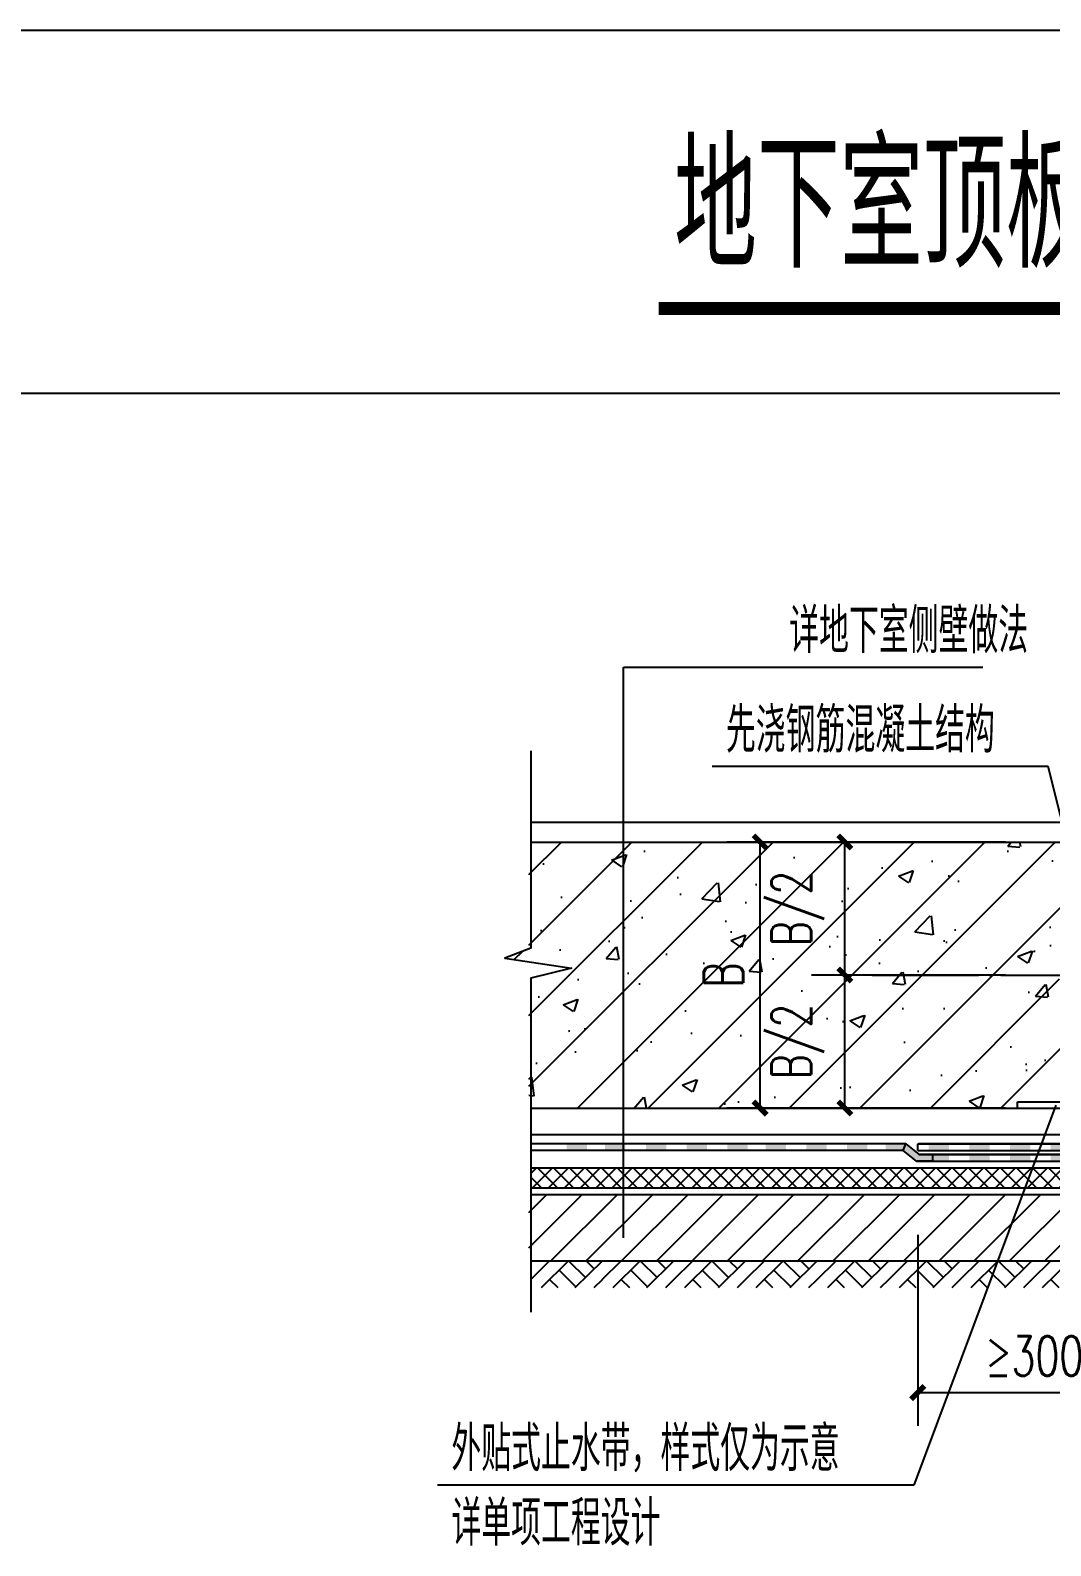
# Model space of a CAD drawing. Header units: millimetres. Extents: x 1742399 to 4898386, y 2481636 to 5226310.
# Drawn here: x 2178019 to 2181455, y 2724772 to 2729876 of the extents above; entities that cross this region are included whole.
import ezdxf

# ---------------------------------------------------------------- set-up
doc = ezdxf.new("R2010")
doc.units = ezdxf.units.MM
doc.header["$LTSCALE"] = 1000
doc.linetypes.add('DOTE', pattern=[2.42, 2, -0.2, 0.02, -0.2])
for name, color, linetype in [('6-消防-消防车道、扑救场', 12, 'Continuous'), ('A-detl-FINISH', 9, 'Continuous'), ('A-detl-H', 9, 'Continuous'), ('A-detl-MEDM', 50, 'Continuous'), ('A-detl-water-DASH', 210, 'Continuous'), ('A-detl-XH', 8, 'Continuous'), ('A-Dims-SYMB', 3, 'Continuous'), ('A-DOTE-0150', 1, 'DOTE'), ('Ax-B-D01～D02-A$0$A-Anno-Dims', 3, 'Continuous'), ('Ax-B-D01～D02-A$0$Ax-B-D01-20$0$A-Anno-Note', 241, 'Continuous'), ('AX-DXS-D01~D02$0$AX-DX2-D01$0$Anno-Titl', 100, 'Continuous'), ('PUB_DIM', 3, 'Continuous'), ('PUB_TEXT', 7, 'Continuous'), ('PUB_TITLE', 4, 'Continuous'), ('WALL', 4, 'Continuous'), ('注意事项', 2, 'Continuous')]:
    doc.layers.add(name, color=color, linetype=linetype)
doc.styles.add('_TCH_DIM_T3', font='SIMPLEX', dxfattribs={"width": 0.705882, "bigfont": 'GBCBIG'})
doc.styles.add('Ax-B-D01～D02-A$0$Ax-B-D01-20$0$_TCH_DIM', font='JZFZ_ENA', dxfattribs={"width": 0.7, "bigfont": 'JZFZ_CNB'})
doc.styles.add('AX-DXS-D01~D02$0$AX-DX2-D01$0$_TCH_DIM', font='JZFZ_ENA', dxfattribs={"width": 0.7, "bigfont": 'JZFZ_CNB'})
doc.dimstyles.new('_TCH_ARCH&&20', dxfattribs={"dimtxt": 59.5, "dimasz": 20, "dimexe": 50, "dimexo": 60, "dimgap": 20, "dimtad": 1, "dimdec": 0, "dimzin": 0, "dimdsep": 46, "dimtxsty": '_TCH_DIM_T3', "dimblk": 'ARCHTICK', "dimcen": 0.09, "dimclrt": 7, "dimazin": 2, "dimtfac": 1, "dimtdec": 0, "dimtix": 1, "dimtmove": 2, "dimatfit": 3, "dimfxl": 1, "dimtolj": 1, "dimtzin": 0, "dimarcsym": 0})

# ---------------------------------------------------------------- blocks, each defined once
blk = doc.blocks.new('$LinePat$防水层2')
at = {"color": 0}
blk.add_line((0, 0), (600, 0), dxfattribs=at)
blk.add_solid([(150, 0), (450, 0), (150, -100), (450, -100)], dxfattribs=at)
blk = doc.blocks.new('sgdsg')
at = {"layer": 'A-detl-MEDM'}
for p, q in [((-76, -9.4), (-76, 0)), ((-76, 0), (0, 0)), ((0, 0), (-1.1, 16.4)), ((-1.1, 16.4), (11.6, 16.4)), ((11.6, 16.4), (9.3, -0.4)), ((62.4, -0.4), (61.2, 16)), ((61.2, 16), (73.9, 16)), ((73.9, 16), (71.7, -0.7)), ((109, -0.7), (109, 15.8)), ((109, 15.8), (139, 15.8)), ((139, -0.7), (139, 15.8)), ((186.8, 16), (174.1, 16)), ((174.1, 16), (176.3, -0.7)), ((185.7, -0.4), (186.8, 16)), ((249.1, 16.4), (236.5, 16.4)), ((236.5, 16.4), (238.7, -0.4)), ((248, 0), (249.1, 16.4)), ((324, 0), (248, 0)), ((324, -9.4), (324, 0)), ((-76, -9.4), (324, -9.4)), ((9.3, -0.4), (62.4, -0.4)), ((71.2, -0.7), (109, -0.7)), ((71.7, -0.7), (109, -0.7)), ((139, -9.4), (109, -9.4)), ((176.3, -0.7), (139, -0.7)), ((238.7, -0.4), (185.7, -0.4))]:
    blk.add_line(p, q, dxfattribs=at)
blk.add_lwpolyline([(114.6, 8.7), (133.4, 8.7), (133.4, -9.4), (114.6, -9.4)], close=True, dxfattribs=at)
blk = doc.blocks.new('_ArchTick')
at = {"color": 0, "linetype": 'ByBlock', "const_width": 0.4}
blk.add_lwpolyline([(-0.5, -0.5), (0.5, 0.5)], dxfattribs=at)
blk = doc.blocks.new('*D66')
at = {"layer": 'Defpoints', "color": 0, "transparency": 16777216}
for p in [(1151882.3, -671872), (1152203.2, -671872), (1152203.2, -672272)]:
    blk.add_point(p, dxfattribs=at)
at = {"layer": 'PUB_DIM', "color": 0, "lineweight": -2, "transparency": 16777216}
for p, q in [((1152143.2, -671872), (1151832.3, -671872)), ((1151882.3, -672272), (1151882.3, -671872)), ((1152143.2, -672272), (1151832.3, -672272))]:
    blk.add_line(p, q, dxfattribs=at)
at = {"layer": 'PUB_DIM', "color": 0, "lineweight": -2, "transparency": 16777216, "xscale": 20, "yscale": 20, "zscale": 20}
for p, rotation in [((1151882.3, -671872), 90), ((1151882.3, -672272), 270)]:
    blk.add_blockref('_ArchTick', p, dxfattribs=dict(at, rotation=rotation))
at = {"layer": 'PUB_DIM', "color": 7, "transparency": 16777216, "insert": (1151827.3, -672072), "char_height": 59.5, "attachment_point": 5, "rotation": 90, "style": '_TCH_DIM_T3'}
blk.add_mtext('\\A1;B', dxfattribs=at)
blk = doc.blocks.new('*D67')
at = {"layer": 'Defpoints', "color": 0, "transparency": 16777216}
for p in [(1152009.7, -671872), (1152311.2, -671872), (1152311.2, -672072)]:
    blk.add_point(p, dxfattribs=at)
at = {"layer": 'PUB_DIM', "color": 0, "lineweight": -2, "transparency": 16777216}
for p, q in [((1152251.2, -671872), (1151959.7, -671872)), ((1152009.7, -672072), (1152009.7, -671872)), ((1152251.2, -672072), (1151959.7, -672072))]:
    blk.add_line(p, q, dxfattribs=at)
at = {"layer": 'PUB_DIM', "color": 0, "lineweight": -2, "transparency": 16777216, "xscale": 20, "yscale": 20, "zscale": 20}
for p, rotation in [((1152009.7, -671872), 90), ((1152009.7, -672072), 270)]:
    blk.add_blockref('_ArchTick', p, dxfattribs=dict(at, rotation=rotation))
at = {"layer": 'PUB_DIM', "color": 7, "transparency": 16777216, "insert": (1151939.1, -671972), "char_height": 59.5, "attachment_point": 5, "rotation": 90, "style": '_TCH_DIM_T3'}
blk.add_mtext('\\A1;B/2', dxfattribs=at)
blk = doc.blocks.new('*D68')
at = {"layer": 'Defpoints', "color": 0, "transparency": 16777216}
for p in [(1152009.7, -672072), (1152311.2, -672072), (1152311.2, -672272)]:
    blk.add_point(p, dxfattribs=at)
at = {"layer": 'PUB_DIM', "color": 0, "lineweight": -2, "transparency": 16777216}
for p, q in [((1152251.2, -672072), (1151959.7, -672072)), ((1152009.7, -672272), (1152009.7, -672072)), ((1152251.2, -672272), (1151959.7, -672272))]:
    blk.add_line(p, q, dxfattribs=at)
at = {"layer": 'PUB_DIM', "color": 0, "lineweight": -2, "transparency": 16777216, "xscale": 20, "yscale": 20, "zscale": 20}
for p, rotation in [((1152009.7, -672072), 90), ((1152009.7, -672272), 270)]:
    blk.add_blockref('_ArchTick', p, dxfattribs=dict(at, rotation=rotation))
at = {"layer": 'PUB_DIM', "color": 7, "transparency": 16777216, "insert": (1151939.1, -672172), "char_height": 59.5, "attachment_point": 5, "rotation": 90, "style": '_TCH_DIM_T3'}
blk.add_mtext('\\A1;B/2', dxfattribs=at)
blk = doc.blocks.new('*D71')
at = {"layer": 'Defpoints', "color": 0, "transparency": 16777216}
for p in [(1152119.4, -672402.7), (1152469.4, -672402.7), (1152469.4, -672699.8)]:
    blk.add_point(p, dxfattribs=at)
at = {"layer": 'PUB_DIM', "color": 0, "lineweight": -2, "transparency": 16777216}
for p, q in [((1152119.4, -672462.7), (1152119.4, -672749.8)), ((1152469.4, -672462.7), (1152469.4, -672749.8)), ((1152119.4, -672699.8), (1152469.4, -672699.8))]:
    blk.add_line(p, q, dxfattribs=at)
at = {"layer": 'PUB_DIM', "color": 0, "lineweight": -2, "transparency": 16777216, "xscale": 20, "yscale": 20, "zscale": 20, "rotation": 180}
blk.add_blockref('_ArchTick', (1152119.4, -672699.8), dxfattribs=at)
at = {"layer": 'PUB_DIM', "color": 0, "lineweight": -2, "transparency": 16777216, "xscale": 20, "yscale": 20, "zscale": 20}
blk.add_blockref('_ArchTick', (1152469.4, -672699.8), dxfattribs=at)
at = {"layer": 'PUB_DIM', "color": 7, "transparency": 16777216, "insert": (1152294.4, -672644.8), "char_height": 59.5, "attachment_point": 5, "style": '_TCH_DIM_T3'}
blk.add_mtext('\\A1;≥300', dxfattribs=at)
blk = doc.blocks.new('$LinePat$素土夯实')
at = {"color": 0}
for p, q in [((0, -210), (210, 0)), ((120, -300), (420, 0)), ((420, 0), (608, -188)), ((495, -300), (795, 0)), ((615, 0), (705, -90)), ((315, -105), (502, -293)), ((210, -210), (300, -300)), ((705, -300), (795, -210))]:
    blk.add_line(p, q, dxfattribs=at)
blk = doc.blocks.new('798U')
at = {"layer": 'A-detl-H'}
h = blk.add_hatch(dxfattribs=at)
h.set_pattern_fill('多孔材料', color=8, scale=6, angle=90, style=0)
h.set_pattern_definition([(135, (1184927.901, -912165.263), (-12.0000122, -12.0000122), []), (225, (1184927.901, -912165.263), (12.0000122, -12.0000122), [])])
h.paths.add_polyline_path([(1151715.3, -672362), (1151537.5, -672362), (1151537.5, -672392), (1151715.3, -672392)])
h.paths.add_polyline_path([(1152258, -672362), (1151715.3, -672362), (1151715.3, -672392), (1152241.4, -672392)])
h.paths.add_polyline_path([(1152560.7, -672362), (1152258, -672362), (1152241.4, -672392), (1152568, -672392)])
h.paths.add_polyline_path([(1154012.7, -672362), (1152560.7, -672362), (1152568, -672392), (1154012.7, -672392)])
at = {"layer": 'A-detl-water-DASH'}
blk.add_hatch(color=256, dxfattribs=at).paths.add_polyline_path([(1152097.5, -672335.9), (1152101.6, -672325.9), (1152121.6, -672342), (1152141.3, -672342), (1152141.3, -672352), (1152117.5, -672352)])
at = {"layer": 'A-detl-XH', "linetype": 'Continuous'}
h = blk.add_hatch(dxfattribs=at)
h.set_pattern_fill('钢筋混凝土', color=256, scale=30, style=0)
h.set_pattern_definition([(45, (1187748.19, -912177.26), (-53.033009, 53.033009), []), (50, (1187748.19, -912177.26), (215.17805, -18.82564), [22.5, -247.5]), (355, (1187748.19, -912177.26), (-41.6254, 225.65764), [18, -198]), (100.4514, (1187766.12, -912178.83), (173.55281, 206.83186), [19.12206, -210.34263]), (46.1842, (1187748.2, -912117.26), (320.17231, -49.6557), [33.75, -371.25]), (96.6356, (1187774.87, -912121.4), (280.3988, 292.23536), [28.6831, -315.5139]), (351.1842, (1187748.2, -912117.26), (280.3986, 292.2356), [27, -297]), (21, (1187778.19, -912132.26), (179.07212, -120.78567), [22.5, -247.5]), (326, (1187778.19, -912132.26), (72.9946, 217.54501), [18, -198]), (71.4514, (1187793.11, -912142.33), (252.06679, 96.75915), [19.12206, -210.34263]), (37.5, (1187748.19, -912177.26), (3.647957, 99.868156), [0, -195.6, 0, -201, 0, -198.75]), (7.5, (1187748.19, -912177.26), (78.92086, 118.323514), [0, -114.6, 0, -191.1, 0, -75.75]), (327.5, (1187681.29, -912177.26), (160.14673, -6.766462), [0, -75, 0, -234, 0, -310.5]), (317.5, (1187651.29, -912177.26), (174.95585, 30.031495), [0, -97.5, 0, -155.4, 0, -220.5])])
edge = h.paths.add_edge_path()
edge.add_line((1152441.3, -672132.4), (1152464.3, -672082.9))
edge.add_arc((1152469.4, -672072), 12, 207.4864, 245.032, ccw=False)
edge.add_line((1152458.7, -672077.6), (1152410.6, -672077.6))
edge.add_ellipse((1152405.9, -672072.1), major_axis=(0, 10.8), ratio=0.505195, start_angle=120.3443, end_angle=239.6557, ccw=False)
edge.add_line((1152401.2, -672077.6), (1152365, -672077.6))
edge.add_ellipse((1152360.3, -672072.1), major_axis=(0, 10.8), ratio=0.505195, start_angle=120.3443, end_angle=239.6557, ccw=False)
edge.add_line((1152355.6, -672077.6), (1152281.3, -672077.6))
edge.add_line((1152281.3, -672077.6), (1152275.7, -672085.3))
edge.add_line((1152275.7, -672085.3), (1152269.4, -672085.3))
edge.add_line((1152269.4, -672085.3), (1152269.4, -672058.7))
edge.add_line((1152269.4, -672058.7), (1152275.7, -672058.7))
edge.add_line((1152275.7, -672058.7), (1152281.3, -672066.5))
edge.add_line((1152281.3, -672066.5), (1152355.6, -672066.5))
edge.add_ellipse((1152360.3, -672072.1), major_axis=(0, 10.8), ratio=0.505195, start_angle=301.4117, end_angle=418.5883, ccw=False)
edge.add_line((1152364.9, -672066.5), (1152401.2, -672066.5))
edge.add_ellipse((1152405.9, -672072.1), major_axis=(0, 10.8), ratio=0.505195, start_angle=301.4117, end_angle=418.5883, ccw=False)
edge.add_line((1152410.6, -672066.5), (1152458.7, -672066.5))
edge.add_arc((1152469.4, -672072), 12, 133.2958, 152.5136, ccw=False)
edge.add_line((1152461.2, -672063.3), (1152446.9, -672048.1))
edge.add_line((1152446.9, -672048.1), (1152480.6, -671968))
edge.add_line((1152480.6, -671968), (1152448.3, -671941.4))
edge.add_line((1152448.3, -671941.4), (1152472, -671900.4))
edge.add_line((1152472, -671900.4), (1152469.4, -671872))
edge.add_line((1152469.4, -671872), (1151534.8, -671872))
edge.add_line((1151534.8, -671872), (1151534.8, -672272))
edge.add_line((1151534.8, -672272), (1152269.4, -672272))
edge.add_line((1152269.4, -672272), (1152269.4, -672262.6))
edge.add_line((1152269.4, -672262.6), (1152345.4, -672262.6))
edge.add_line((1152345.4, -672262.6), (1152344.3, -672246.2))
edge.add_line((1152344.3, -672246.2), (1152356.9, -672246.2))
edge.add_line((1152356.9, -672246.2), (1152354.7, -672263))
edge.add_line((1152354.7, -672263), (1152407.7, -672263))
edge.add_line((1152407.7, -672263), (1152406.6, -672246.5))
edge.add_line((1152406.6, -672246.5), (1152419.3, -672246.5))
edge.add_line((1152419.3, -672246.5), (1152417.1, -672263.3))
edge.add_line((1152417.1, -672263.3), (1152454.4, -672263.3))
edge.add_line((1152454.4, -672263.3), (1152454.4, -672246.8))
edge.add_line((1152454.4, -672246.8), (1152473.8, -672246.8))
edge.add_line((1152473.8, -672246.8), (1152479.3, -672215.1))
edge.add_line((1152479.3, -672215.1), (1152451.9, -672201.1))
edge.add_line((1152451.9, -672201.1), (1152477.6, -672153.5))
edge.add_line((1152477.6, -672153.5), (1152441.3, -672132.4))
h.paths.add_polyline_path([(1151534.8, -672032.6), (1151498.6, -672046.8), (1151534.8, -672052.2)])
at = {"layer": 'A-detl-XH'}
h = blk.add_hatch(dxfattribs=at)
h.set_pattern_fill('普通砖', color=256, scale=15, angle=360, style=0)
h.set_pattern_definition([(45, (1081726.404, -911263.286), (-26.516515, 26.516515), [])])
h.paths.add_polyline_path([(1152245.2, -672402), (1151534.8, -672402), (1151534.8, -672502), (1152176.3, -672502)])
h.paths.add_polyline_path([(1153617, -672402), (1153319.4, -672402), (1152245.2, -672402), (1152176.3, -672502), (1153649.8, -672502)])
h.paths.add_polyline_path([(1154012.7, -672502), (1154012.7, -672402), (1153617, -672402), (1153649.8, -672502)])
at = {"layer": 'A-detl-FINISH', "linetype": 'Continuous'}
blk.add_line((1151537.5, -671842), (1154012.7, -671842), dxfattribs=at)
at = {"layer": 'A-detl-MEDM'}
for p, q in [((1151537.5, -672312), (1154012.7, -672312)), ((1151537.5, -672362), (1154012.7, -672362)), ((1151537.5, -672392), (1154012.7, -672392))]:
    blk.add_line(p, q, dxfattribs=at)
at = {"layer": 'A-detl-water-DASH'}
for p, q in [((1152101.6, -672325.9), (1151537.5, -672325.9)), ((1152119.4, -672335.9), (1152119.4, -672325.9)), ((1152119.4, -672325.9), (1153319.4, -672325.9)), ((1152055.5, -672335.9), (1151537.5, -672335.9)), ((1152097.5, -672335.9), (1152040.2, -672335.9)), ((1152117.5, -672352), (1153319.4, -672352)), ((1152119.4, -672335.9), (1153319.4, -672335.9)), ((1152121.6, -672342), (1153319.4, -672342))]:
    blk.add_line(p, q, dxfattribs=at)
blk.add_lwpolyline([(1152097.5, -672335.9), (1152101.6, -672325.9), (1152121.6, -672342), (1152141.3, -672342), (1152141.3, -672352), (1152117.5, -672352)], close=True, dxfattribs=at)
blk.add_solid([(1152101.6, -672325.9), (1152071, -672325.9), (1152101.6, -672335.9), (1152071, -672335.9)], dxfattribs=at)
at = {"layer": 'A-Dims-SYMB'}
blk.add_lwpolyline([(1151537.5, -671735), (1151537.5, -672031.6), (1151498.6, -672046.8), (1151598.6, -672061.7), (1151537.5, -672076.6), (1151537.5, -672578.7)], dxfattribs=at)
at = {"layer": 'A-DOTE-0150', "ltscale": 0.08}
blk.add_line((1152050.8, -672072), (1153456.8, -672072), dxfattribs=at)
at = {"layer": 'Ax-B-D01～D02-A$0$A-Anno-Dims'}
for p, q in [((1151676.7, -672467.2), (1151676.7, -671609.1)), ((1151676.7, -671609.1), (1152217, -671609.1)), ((1152315.3, -671758.5), (1151810, -671758.5)), ((1152371.9, -671984.4), (1152315.3, -671758.5)), ((1152371.9, -671984.4), (1152315.3, -671758.5)), ((1152327, -672267.7), (1152113.2, -672838.9)), ((1152113.2, -672838.9), (1151397.2, -672838.9))]:
    blk.add_line(p, q, dxfattribs=at)
at = {"layer": 'WALL', "linetype": 'Continuous'}
for p, q in [((1151537.5, -671872), (1154012.7, -671872)), ((1151537.5, -671872), (1154012.7, -671872)), ((1151537.5, -672272), (1154012.7, -672272)), ((1151537.5, -672402), (1154012.7, -672402)), ((1151537.5, -672502), (1154012.7, -672502))]:
    blk.add_line(p, q, dxfattribs=at)
blk.add_blockref('sgdsg', (1152345.4, -672262.6))
at = {"layer": 'A-detl-water-DASH', "xscale": -0.1019877799553797, "yscale": 0.1000000000058208, "zscale": 0.1}
for p in [(1151637.3, -672325.9), (1151695.2, -672325.9), (1151756.4, -672325.9), (1151817.6, -672325.9), (1151878.8, -672325.9), (1151936.7, -672325.9), (1151997.8, -672325.9), (1152059, -672325.9), (1152181.4, -672325.9), (1152242.6, -672325.9), (1152303.8, -672325.9), (1152365, -672325.9), (1152181.4, -672342), (1152242.6, -672342), (1152303.8, -672342), (1152365, -672342)]:
    blk.add_blockref('$LinePat$防水层2', p, dxfattribs=at)
at = {"layer": 'A-detl-XH', "xscale": 0.1353712332083122, "yscale": 0.1333333333333333, "zscale": 0.1333333333333333, "rotation": 2.694706224531178e-12}
for p in [(1151537.5, -672502), (1151645.1, -672502), (1151752.7, -672502), (1151860.3, -672502), (1151968, -672502), (1152075.6, -672502), (1152183.2, -672502), (1152290.8, -672502)]:
    blk.add_blockref('$LinePat$素土夯实', p, dxfattribs=at)
at = {"layer": 'Ax-B-D01～D02-A$0$Ax-B-D01-20$0$A-Anno-Note', "style": 'Ax-B-D01～D02-A$0$Ax-B-D01-20$0$_TCH_DIM', "width": 0.7}
for s, height, p in [('详地下室侧壁做法', 67.52, (1151926, -671588.1)), ('先浇钢筋混凝土结构', 67.52, (1151831, -671737.5)), ('外贴式止水带，样式仅为示意', 67.518, (1151418.2, -672817.9)), ('详单项工程设计', 67.52, (1151418.2, -672929.9))]:
    blk.add_text(s, height=height, dxfattribs=at).set_placement(p)
at = {"layer": 'PUB_DIM'}
for base, p1, p2, angle, text, picture, middle in [((1151882.3, -671872), (1152203.2, -672272), (1152203.2, -671872), 90, 'B', '*D66', (1151827.3, -672072)), ((1152009.7, -671872), (1152311.2, -672072), (1152311.2, -671872), 90, 'B/2', '*D67', (1151939.1, -671972)), ((1152009.7, -672072), (1152311.2, -672272), (1152311.2, -672072), 90, 'B/2', '*D68', (1151939.1, -672172)), ((1152469.4, -672699.8), (1152119.4, -672402.7), (1152469.4, -672402.7), 0, '≥300', '*D71', (1152294.4, -672644.8))]:
    dim = blk.add_linear_dim(base=base, p1=p1, p2=p2, angle=angle, text=text, dimstyle='_TCH_ARCH&&20', dxfattribs=at)
    dim.commit()
    dim.dimension.update_dxf_attribs({"geometry": picture, "text_midpoint": middle, "dimtype": 129})
blk = doc.blocks.new('gouzaozuofadekuai00321')
at = {"layer": 'AX-DXS-D01~D02$0$AX-DX2-D01$0$Anno-Titl', "const_width": 14}
blk.add_lwpolyline([(203748.6, -3160084.8), (204897.7, -3160084.8)], dxfattribs=at)
at = {"layer": 'PUB_TITLE'}
for p, q in [((199633.2, -3159783.6), (205803.3, -3159783.6)), ((199633.2, -3160176.6), (205803.3, -3160176.6))]:
    blk.add_line(p, q, dxfattribs=at)
at = {"layer": '注意事项', "xscale": 0.72, "yscale": 0.72, "zscale": 0.72}
blk.add_blockref('798U', (-625496.7, -2676914.5), dxfattribs=at)
at = {"layer": 'PUB_TEXT', "style": 'AX-DXS-D01~D02$0$AX-DX2-D01$0$_TCH_DIM', "width": 0.7}
blk.add_text('地下室顶板后浇带防水构造', height=135.035, dxfattribs=at).set_placement((203765.4, -3160040.6))

msp = doc.modelspace()

# ---------------------------------------------------------------- block references
at = {"layer": '6-消防-消防车道、扑救场', "xscale": 3.111111111111112, "yscale": 3.111111111111112, "zscale": 3.111111111111112}
msp.add_blockref('gouzaozuofadekuai00321', (1546250.2, 12560313.8), dxfattribs=at)

doc.saveas('drawing.dxf')
